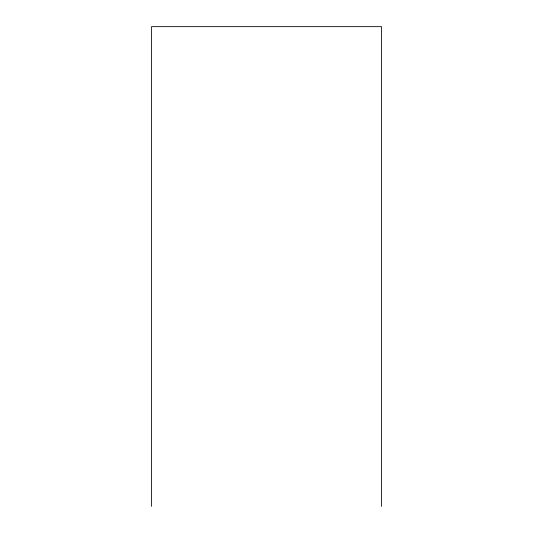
<?xml version="1.0" encoding="UTF-8"?>
<svg xmlns="http://www.w3.org/2000/svg" width="533" height="533" viewBox="0 0 533 533"><rect width="100%" height="100%" fill="white"/><g stroke="black" fill="none" stroke-linecap="round" stroke-linejoin="round"><path stroke-width="0.8" d="M381.508 506.35L381.508 26.65L151.492 26.65L151.492 506.35"/></g></svg>
